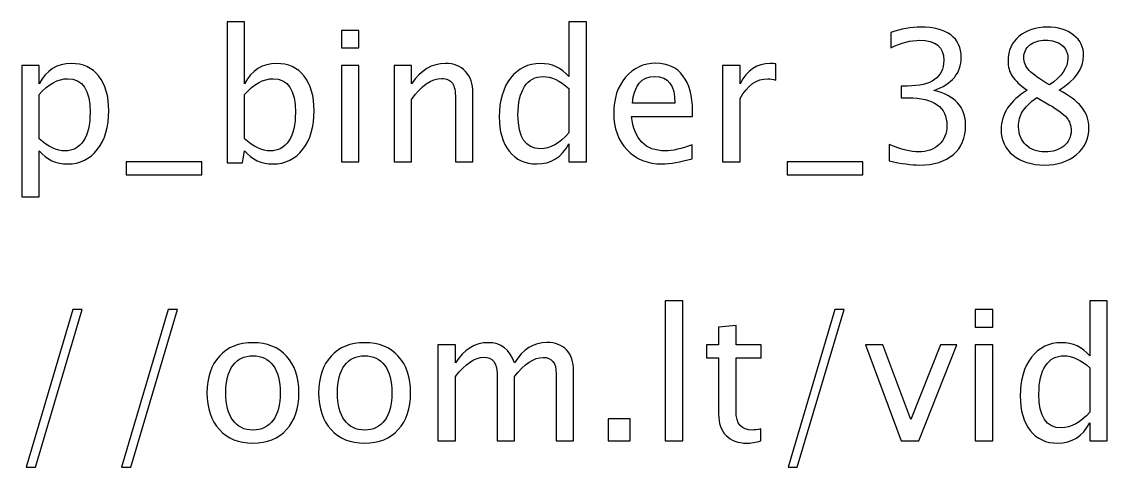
# Model space of a CAD drawing. Header units: centimetres. Extents: x -13.4 to 13.3, y -2.6 to 14.1.
# Drawn here: x -5.21 to 2.37, y 11.03 to 14.15 of the extents above; entities that cross this region are included whole.
import ezdxf

# ---------------------------------------------------------------- set-up
doc = ezdxf.new("R2010")
doc.units = ezdxf.units.CM
doc.header["$MEASUREMENT"] = 0
doc.layers.add('Layer 1', color=7, linetype='Continuous')

msp = doc.modelspace()

# ---------------------------------------------------------------- linework, layer by layer
at = {"layer": 'Layer 1'}
for points, knots in [([(-3.77709, 13.16282), (-3.77709, 13.16282), (-3.77709, 14.14961), (-3.77709, 14.14961), (-3.77709, 14.14961), (-3.77709, 14.14961), (-3.65517, 14.14961), (-3.65517, 14.14961), (-3.65517, 14.14961), (-3.65517, 14.14961), (-3.65517, 13.71633), (-3.65517, 13.71633), (-3.65517, 13.71633), (-3.60522, 13.81052), (-3.53007, 13.85751), (-3.42996, 13.85751), (-3.42996, 13.85751), (-3.34889, 13.85751), (-3.28518, 13.82809), (-3.23861, 13.76903), (-3.23861, 13.76903), (-3.19204, 13.70998), (-3.16876, 13.62933), (-3.16876, 13.5271), (-3.16876, 13.5271), (-3.16876, 13.41576), (-3.19522, 13.3258), (-3.24792, 13.25765), (-3.24792, 13.25765), (-3.30063, 13.18928), (-3.37005, 13.1552), (-3.45599, 13.1552), (-3.45599, 13.1552), (-3.53579, 13.1552), (-3.60225, 13.18568), (-3.65517, 13.24685), (-3.65517, 13.24685), (-3.65517, 13.24685), (-3.66999, 13.16282), (-3.66999, 13.16282), (-3.66999, 13.16282), (-3.66999, 13.16282), (-3.77709, 13.16282), (-3.77709, 13.16282)], [0, 0, 0, 0, 0.0833333, 0.0833333, 0.0833333, 0.0833333, 0.1666667, 0.1666667, 0.1666667, 0.1666667, 0.25, 0.25, 0.25, 0.25, 0.3333333, 0.3333333, 0.3333333, 0.3333333, 0.4166667, 0.4166667, 0.4166667, 0.4166667, 0.5, 0.5, 0.5, 0.5, 0.5833333, 0.5833333, 0.5833333, 0.5833333, 0.6666667, 0.6666667, 0.6666667, 0.6666667, 0.75, 0.75, 0.75, 0.75, 0.8333333, 0.8333333, 0.8333333, 0.8333333, 1, 1, 1, 1]), ([(-1.38949, 13.17044), (-1.38949, 13.17044), (-1.38949, 13.29681), (-1.38949, 13.29681), (-1.38949, 13.29681), (-1.43923, 13.2024), (-1.51416, 13.1552), (-1.61428, 13.1552), (-1.61428, 13.1552), (-1.69556, 13.1552), (-1.75948, 13.18462), (-1.80605, 13.24368), (-1.80605, 13.24368), (-1.85262, 13.30273), (-1.8759, 13.38338), (-1.8759, 13.48561), (-1.8759, 13.48561), (-1.8759, 13.59737), (-1.84944, 13.68733), (-1.79674, 13.75549), (-1.79674, 13.75549), (-1.74382, 13.82343), (-1.67439, 13.85751), (-1.58824, 13.85751), (-1.58824, 13.85751), (-1.50845, 13.85751), (-1.44198, 13.82703), (-1.38949, 13.76586), (-1.38949, 13.76586), (-1.38949, 13.76586), (-1.38949, 14.14961), (-1.38949, 14.14961), (-1.38949, 14.14961), (-1.38949, 14.14961), (-1.26757, 14.14961), (-1.26757, 14.14961), (-1.26757, 14.14961), (-1.26757, 14.14961), (-1.26757, 13.17044), (-1.26757, 13.17044), (-1.26757, 13.17044), (-1.26757, 13.17044), (-1.38949, 13.17044), (-1.38949, 13.17044)], [0, 0, 0, 0, 0.0833333, 0.0833333, 0.0833333, 0.0833333, 0.1666667, 0.1666667, 0.1666667, 0.1666667, 0.25, 0.25, 0.25, 0.25, 0.3333333, 0.3333333, 0.3333333, 0.3333333, 0.4166667, 0.4166667, 0.4166667, 0.4166667, 0.5, 0.5, 0.5, 0.5, 0.5833333, 0.5833333, 0.5833333, 0.5833333, 0.6666667, 0.6666667, 0.6666667, 0.6666667, 0.75, 0.75, 0.75, 0.75, 0.8333333, 0.8333333, 0.8333333, 0.8333333, 1, 1, 1, 1]), ([(0.84655, 13.17679), (0.84655, 13.17679), (0.84655, 13.29109), (0.84655, 13.29109), (0.84655, 13.29109), (0.93376, 13.25638), (1.00213, 13.23902), (1.05229, 13.23902), (1.05229, 13.23902), (1.11135, 13.23902), (1.15897, 13.25595), (1.19559, 13.29003), (1.19559, 13.29003), (1.23221, 13.32411), (1.25041, 13.36856), (1.25041, 13.42317), (1.25041, 13.42317), (1.25041, 13.55271), (1.16024, 13.61748), (0.9799, 13.61748), (0.9799, 13.61748), (0.9799, 13.61748), (0.93164, 13.61748), (0.93164, 13.61748), (0.93164, 13.61748), (0.93164, 13.61748), (0.93164, 13.6994), (0.93164, 13.6994), (0.93164, 13.6994), (0.93164, 13.6994), (0.9744, 13.70003), (0.9744, 13.70003), (0.9744, 13.70003), (1.14394, 13.70003), (1.22882, 13.75972), (1.22882, 13.87931), (1.22882, 13.87931), (1.22882, 13.97308), (1.17252, 14.02007), (1.06012, 14.02007), (1.06012, 14.02007), (0.9998, 14.02007), (0.93291, 14.00271), (0.85925, 13.968), (0.85925, 13.968), (0.85925, 13.968), (0.85925, 14.07468), (0.85925, 14.07468), (0.85925, 14.07468), (0.93143, 14.09923), (1.00107, 14.11151), (1.06795, 14.11151), (1.06795, 14.11151), (1.15897, 14.11151), (1.22903, 14.09331), (1.27772, 14.0569), (1.27772, 14.0569), (1.3264, 14.02071), (1.35074, 13.968), (1.35074, 13.899), (1.35074, 13.899), (1.35074, 13.79126), (1.28703, 13.71442), (1.15939, 13.6687), (1.15939, 13.6687), (1.30735, 13.6342), (1.38122, 13.55313), (1.38122, 13.42508), (1.38122, 13.42508), (1.38122, 13.33872), (1.35265, 13.27077), (1.29571, 13.22145), (1.29571, 13.22145), (1.23877, 13.17213), (1.16045, 13.14758), (1.06097, 13.14758), (1.06097, 13.14758), (1.00424, 13.14758), (0.93291, 13.15732), (0.84655, 13.17679)], [0, 0, 0, 0, 0.047619, 0.047619, 0.047619, 0.047619, 0.0952381, 0.0952381, 0.0952381, 0.0952381, 0.1428571, 0.1428571, 0.1428571, 0.1428571, 0.1904762, 0.1904762, 0.1904762, 0.1904762, 0.2380952, 0.2380952, 0.2380952, 0.2380952, 0.2857143, 0.2857143, 0.2857143, 0.2857143, 0.3333333, 0.3333333, 0.3333333, 0.3333333, 0.3809524, 0.3809524, 0.3809524, 0.3809524, 0.4285714, 0.4285714, 0.4285714, 0.4285714, 0.4761905, 0.4761905, 0.4761905, 0.4761905, 0.5238095, 0.5238095, 0.5238095, 0.5238095, 0.5714286, 0.5714286, 0.5714286, 0.5714286, 0.6190476, 0.6190476, 0.6190476, 0.6190476, 0.6666667, 0.6666667, 0.6666667, 0.6666667, 0.7142857, 0.7142857, 0.7142857, 0.7142857, 0.7619048, 0.7619048, 0.7619048, 0.7619048, 0.8095238, 0.8095238, 0.8095238, 0.8095238, 0.8571429, 0.8571429, 0.8571429, 0.8571429, 0.9047619, 0.9047619, 0.9047619, 0.9047619, 1, 1, 1, 1]), ([(1.81217, 13.67019), (1.76179, 13.70532), (1.72666, 13.73792), (1.70697, 13.76819), (1.70697, 13.76819), (1.68729, 13.79824), (1.67755, 13.83465), (1.67755, 13.8772), (1.67755, 13.8772), (1.67755, 13.94662), (1.70295, 14.00314), (1.75354, 14.04653), (1.75354, 14.04653), (1.80434, 14.08992), (1.87059, 14.11151), (1.95229, 14.11151), (1.95229, 14.11151), (2.02765, 14.11151), (2.08882, 14.0931), (2.1356, 14.05627), (2.1356, 14.05627), (2.18238, 14.01965), (2.20587, 13.97181), (2.20587, 13.91318), (2.20587, 13.91318), (2.20587, 13.82428), (2.14893, 13.74321), (2.03527, 13.67019), (2.03527, 13.67019), (2.17349, 13.60245), (2.2427, 13.51503), (2.2427, 13.40793), (2.2427, 13.40793), (2.2427, 13.33152), (2.2137, 13.26908), (2.15592, 13.22039), (2.15592, 13.22039), (2.09813, 13.17192), (2.02384, 13.14758), (1.93282, 13.14758), (1.93282, 13.14758), (1.84202, 13.14758), (1.76878, 13.17044), (1.7129, 13.21616), (1.7129, 13.21616), (1.65723, 13.26167), (1.62929, 13.32178), (1.62929, 13.39608), (1.62929, 13.39608), (1.62929, 13.50614), (1.69025, 13.59737), (1.81217, 13.67019)], [0, 0, 0, 0, 0.0714286, 0.0714286, 0.0714286, 0.0714286, 0.1428571, 0.1428571, 0.1428571, 0.1428571, 0.2142857, 0.2142857, 0.2142857, 0.2142857, 0.2857143, 0.2857143, 0.2857143, 0.2857143, 0.3571429, 0.3571429, 0.3571429, 0.3571429, 0.4285714, 0.4285714, 0.4285714, 0.4285714, 0.5, 0.5, 0.5, 0.5, 0.5714286, 0.5714286, 0.5714286, 0.5714286, 0.6428571, 0.6428571, 0.6428571, 0.6428571, 0.7142857, 0.7142857, 0.7142857, 0.7142857, 0.7857143, 0.7857143, 0.7857143, 0.7857143, 0.8571429, 0.8571429, 0.8571429, 0.8571429, 1, 1, 1, 1]), ([(-2.97784, 13.96673), (-2.97784, 13.96673), (-2.97784, 14.08865), (-2.97784, 14.08865), (-2.97784, 14.08865), (-2.97784, 14.08865), (-2.85592, 14.08865), (-2.85592, 14.08865), (-2.85592, 14.08865), (-2.85592, 14.08865), (-2.85592, 13.96673), (-2.85592, 13.96673), (-2.85592, 13.96673), (-2.85592, 13.96673), (-2.97784, 13.96673), (-2.97784, 13.96673)], [0, 0, 0, 0, 0.2, 0.2, 0.2, 0.2, 0.4, 0.4, 0.4, 0.4, 0.6, 0.6, 0.6, 0.6, 1, 1, 1, 1]), ([(1.96711, 13.7085), (2.05262, 13.76501), (2.09538, 13.82767), (2.09538, 13.89688), (2.09538, 13.89688), (2.09538, 13.93392), (2.08099, 13.96356), (2.05241, 13.9862), (2.05241, 13.9862), (2.02363, 14.00885), (1.98616, 14.02007), (1.93981, 14.02007), (1.93981, 14.02007), (1.89493, 14.02007), (1.85831, 14.00906), (1.83016, 13.98684), (1.83016, 13.98684), (1.80201, 13.96461), (1.78804, 13.93604), (1.78804, 13.90069), (1.78804, 13.90069), (1.78804, 13.8664), (1.80074, 13.8355), (1.82614, 13.80798), (1.82614, 13.80798), (1.85154, 13.78068), (1.89853, 13.74744), (1.96711, 13.7085)], [0, 0, 0, 0, 0.125, 0.125, 0.125, 0.125, 0.25, 0.25, 0.25, 0.25, 0.375, 0.375, 0.375, 0.375, 0.5, 0.5, 0.5, 0.5, 0.625, 0.625, 0.625, 0.625, 0.75, 0.75, 0.75, 0.75, 1, 1, 1, 1]), ([(-5.21134, 12.92533), (-5.21134, 12.92533), (-5.21134, 13.84354), (-5.21134, 13.84354), (-5.21134, 13.84354), (-5.21134, 13.84354), (-5.08942, 13.84354), (-5.08942, 13.84354), (-5.08942, 13.84354), (-5.08942, 13.84354), (-5.08942, 13.71633), (-5.08942, 13.71633), (-5.08942, 13.71633), (-5.03947, 13.81052), (-4.96432, 13.85751), (-4.86421, 13.85751), (-4.86421, 13.85751), (-4.78314, 13.85751), (-4.71943, 13.82809), (-4.67286, 13.76903), (-4.67286, 13.76903), (-4.62629, 13.70998), (-4.60301, 13.62933), (-4.60301, 13.5271), (-4.60301, 13.5271), (-4.60301, 13.41576), (-4.62947, 13.3258), (-4.68217, 13.25765), (-4.68217, 13.25765), (-4.73488, 13.18928), (-4.8043, 13.1552), (-4.89024, 13.1552), (-4.89024, 13.1552), (-4.97004, 13.1552), (-5.0365, 13.18568), (-5.08942, 13.24685), (-5.08942, 13.24685), (-5.08942, 13.24685), (-5.08942, 12.92533), (-5.08942, 12.92533), (-5.08942, 12.92533), (-5.08942, 12.92533), (-5.21134, 12.92533), (-5.21134, 12.92533)], [0, 0, 0, 0, 0.0833333, 0.0833333, 0.0833333, 0.0833333, 0.1666667, 0.1666667, 0.1666667, 0.1666667, 0.25, 0.25, 0.25, 0.25, 0.3333333, 0.3333333, 0.3333333, 0.3333333, 0.4166667, 0.4166667, 0.4166667, 0.4166667, 0.5, 0.5, 0.5, 0.5, 0.5833333, 0.5833333, 0.5833333, 0.5833333, 0.6666667, 0.6666667, 0.6666667, 0.6666667, 0.75, 0.75, 0.75, 0.75, 0.8333333, 0.8333333, 0.8333333, 0.8333333, 1, 1, 1, 1]), ([(-2.97784, 13.17044), (-2.97784, 13.17044), (-2.97784, 13.84354), (-2.97784, 13.84354), (-2.97784, 13.84354), (-2.97784, 13.84354), (-2.85592, 13.84354), (-2.85592, 13.84354), (-2.85592, 13.84354), (-2.85592, 13.84354), (-2.85592, 13.17044), (-2.85592, 13.17044), (-2.85592, 13.17044), (-2.85592, 13.17044), (-2.97784, 13.17044), (-2.97784, 13.17044)], [0, 0, 0, 0, 0.2, 0.2, 0.2, 0.2, 0.4, 0.4, 0.4, 0.4, 0.6, 0.6, 0.6, 0.6, 1, 1, 1, 1]), ([(-2.61081, 13.17044), (-2.61081, 13.17044), (-2.61081, 13.84354), (-2.61081, 13.84354), (-2.61081, 13.84354), (-2.61081, 13.84354), (-2.48889, 13.84354), (-2.48889, 13.84354), (-2.48889, 13.84354), (-2.48889, 13.84354), (-2.48889, 13.71633), (-2.48889, 13.71633), (-2.48889, 13.71633), (-2.42433, 13.81052), (-2.34517, 13.85751), (-2.25161, 13.85751), (-2.25161, 13.85751), (-2.19277, 13.85751), (-2.14599, 13.8391), (-2.11149, 13.80205), (-2.11149, 13.80205), (-2.07699, 13.76522), (-2.05963, 13.71548), (-2.05963, 13.65325), (-2.05963, 13.65325), (-2.05963, 13.65325), (-2.05963, 13.17044), (-2.05963, 13.17044), (-2.05963, 13.17044), (-2.05963, 13.17044), (-2.18155, 13.17044), (-2.18155, 13.17044), (-2.18155, 13.17044), (-2.18155, 13.17044), (-2.18155, 13.61346), (-2.18155, 13.61346), (-2.18155, 13.61346), (-2.18155, 13.66341), (-2.18896, 13.69897), (-2.20356, 13.72014), (-2.20356, 13.72014), (-2.21838, 13.74152), (-2.24272, 13.7521), (-2.2768, 13.7521), (-2.2768, 13.7521), (-2.35173, 13.7521), (-2.42243, 13.70321), (-2.48889, 13.60542), (-2.48889, 13.60542), (-2.48889, 13.60542), (-2.48889, 13.17044), (-2.48889, 13.17044), (-2.48889, 13.17044), (-2.48889, 13.17044), (-2.61081, 13.17044), (-2.61081, 13.17044)], [0, 0, 0, 0, 0.0666667, 0.0666667, 0.0666667, 0.0666667, 0.1333333, 0.1333333, 0.1333333, 0.1333333, 0.2, 0.2, 0.2, 0.2, 0.2666667, 0.2666667, 0.2666667, 0.2666667, 0.3333333, 0.3333333, 0.3333333, 0.3333333, 0.4, 0.4, 0.4, 0.4, 0.4666667, 0.4666667, 0.4666667, 0.4666667, 0.5333333, 0.5333333, 0.5333333, 0.5333333, 0.6, 0.6, 0.6, 0.6, 0.6666667, 0.6666667, 0.6666667, 0.6666667, 0.7333333, 0.7333333, 0.7333333, 0.7333333, 0.8, 0.8, 0.8, 0.8, 0.8666667, 0.8666667, 0.8666667, 0.8666667, 1, 1, 1, 1]), ([(-0.52928, 13.19203), (-0.61119, 13.16748), (-0.68126, 13.1552), (-0.73968, 13.1552), (-0.73968, 13.1552), (-0.83937, 13.1552), (-0.92044, 13.18822), (-0.98288, 13.25405), (-0.98288, 13.25405), (-1.04532, 13.31988), (-1.07665, 13.40518), (-1.07665, 13.51017), (-1.07665, 13.51017), (-1.07665, 13.61198), (-1.04913, 13.69559), (-0.99389, 13.76099), (-0.99389, 13.76099), (-0.93864, 13.82618), (-0.86795, 13.85878), (-0.7818, 13.85878), (-0.7818, 13.85878), (-0.70031, 13.85878), (-0.63723, 13.82978), (-0.59278, 13.77179), (-0.59278, 13.77179), (-0.54833, 13.71379), (-0.5261, 13.63166), (-0.5261, 13.52519), (-0.5261, 13.52519), (-0.5261, 13.52519), (-0.52674, 13.48794), (-0.52674, 13.48794), (-0.52674, 13.48794), (-0.52674, 13.48794), (-0.95219, 13.48794), (-0.95219, 13.48794), (-0.95219, 13.48794), (-0.93441, 13.32707), (-0.85588, 13.24664), (-0.71682, 13.24664), (-0.71682, 13.24664), (-0.6658, 13.24664), (-0.60336, 13.26103), (-0.52928, 13.28982), (-0.52928, 13.28982), (-0.52928, 13.28982), (-0.52928, 13.19203), (-0.52928, 13.19203)], [0, 0, 0, 0, 0.0769231, 0.0769231, 0.0769231, 0.0769231, 0.1538462, 0.1538462, 0.1538462, 0.1538462, 0.2307692, 0.2307692, 0.2307692, 0.2307692, 0.3076923, 0.3076923, 0.3076923, 0.3076923, 0.3846154, 0.3846154, 0.3846154, 0.3846154, 0.4615385, 0.4615385, 0.4615385, 0.4615385, 0.5384615, 0.5384615, 0.5384615, 0.5384615, 0.6153846, 0.6153846, 0.6153846, 0.6153846, 0.6923077, 0.6923077, 0.6923077, 0.6923077, 0.7692308, 0.7692308, 0.7692308, 0.7692308, 0.8461538, 0.8461538, 0.8461538, 0.8461538, 1, 1, 1, 1]), ([(-0.31571, 13.17044), (-0.31571, 13.17044), (-0.31571, 13.84354), (-0.31571, 13.84354), (-0.31571, 13.84354), (-0.31571, 13.84354), (-0.19379, 13.84354), (-0.19379, 13.84354), (-0.19379, 13.84354), (-0.19379, 13.84354), (-0.19379, 13.71633), (-0.19379, 13.71633), (-0.19379, 13.71633), (-0.14532, 13.81052), (-0.07504, 13.85751), (0.01724, 13.85751), (0.01724, 13.85751), (0.02973, 13.85751), (0.04285, 13.85645), (0.0564, 13.85434), (0.0564, 13.85434), (0.0564, 13.85434), (0.0564, 13.74025), (0.0564, 13.74025), (0.0564, 13.74025), (0.03523, 13.74723), (0.01661, 13.75083), (0.00052, 13.75083), (0.00052, 13.75083), (-0.07695, 13.75083), (-0.14172, 13.70511), (-0.19379, 13.61346), (-0.19379, 13.61346), (-0.19379, 13.61346), (-0.19379, 13.17044), (-0.19379, 13.17044), (-0.19379, 13.17044), (-0.19379, 13.17044), (-0.31571, 13.17044), (-0.31571, 13.17044)], [0, 0, 0, 0, 0.0909091, 0.0909091, 0.0909091, 0.0909091, 0.1818182, 0.1818182, 0.1818182, 0.1818182, 0.2727273, 0.2727273, 0.2727273, 0.2727273, 0.3636364, 0.3636364, 0.3636364, 0.3636364, 0.4545455, 0.4545455, 0.4545455, 0.4545455, 0.5454545, 0.5454545, 0.5454545, 0.5454545, 0.6363636, 0.6363636, 0.6363636, 0.6363636, 0.7272727, 0.7272727, 0.7272727, 0.7272727, 0.8181818, 0.8181818, 0.8181818, 0.8181818, 1, 1, 1, 1]), ([(-5.08942, 13.33088), (-5.02655, 13.27479), (-4.96665, 13.24664), (-4.90971, 13.24664), (-4.90971, 13.24664), (-4.85362, 13.24664), (-4.81023, 13.27014), (-4.77975, 13.31691), (-4.77975, 13.31691), (-4.74906, 13.36369), (-4.73382, 13.42952), (-4.73382, 13.51461), (-4.73382, 13.51461), (-4.73382, 13.67209), (-4.78589, 13.75083), (-4.89003, 13.75083), (-4.89003, 13.75083), (-4.95819, 13.75083), (-5.02465, 13.714), (-5.08942, 13.64013), (-5.08942, 13.64013), (-5.08942, 13.64013), (-5.08942, 13.33088), (-5.08942, 13.33088)], [0, 0, 0, 0, 0.1428571, 0.1428571, 0.1428571, 0.1428571, 0.2857143, 0.2857143, 0.2857143, 0.2857143, 0.4285714, 0.4285714, 0.4285714, 0.4285714, 0.5714286, 0.5714286, 0.5714286, 0.5714286, 0.7142857, 0.7142857, 0.7142857, 0.7142857, 1, 1, 1, 1]), ([(-3.65517, 13.33088), (-3.5923, 13.27479), (-3.5324, 13.24664), (-3.47546, 13.24664), (-3.47546, 13.24664), (-3.41937, 13.24664), (-3.37598, 13.27014), (-3.3455, 13.31691), (-3.3455, 13.31691), (-3.31481, 13.36369), (-3.29957, 13.42952), (-3.29957, 13.51461), (-3.29957, 13.51461), (-3.29957, 13.67209), (-3.35164, 13.75083), (-3.45578, 13.75083), (-3.45578, 13.75083), (-3.52394, 13.75083), (-3.5904, 13.714), (-3.65517, 13.64013), (-3.65517, 13.64013), (-3.65517, 13.64013), (-3.65517, 13.33088), (-3.65517, 13.33088)], [0, 0, 0, 0, 0.1428571, 0.1428571, 0.1428571, 0.1428571, 0.2857143, 0.2857143, 0.2857143, 0.2857143, 0.4285714, 0.4285714, 0.4285714, 0.4285714, 0.5714286, 0.5714286, 0.5714286, 0.5714286, 0.7142857, 0.7142857, 0.7142857, 0.7142857, 1, 1, 1, 1]), ([(-1.38949, 13.68246), (-1.45278, 13.73813), (-1.51268, 13.76607), (-1.56941, 13.76607), (-1.56941, 13.76607), (-1.62529, 13.76607), (-1.66847, 13.74279), (-1.69916, 13.69601), (-1.69916, 13.69601), (-1.72985, 13.64944), (-1.74509, 13.5834), (-1.74509, 13.49789), (-1.74509, 13.49789), (-1.74509, 13.34062), (-1.69302, 13.26188), (-1.58867, 13.26188), (-1.58867, 13.26188), (-1.52093, 13.26188), (-1.45447, 13.29892), (-1.38949, 13.37279), (-1.38949, 13.37279), (-1.38949, 13.37279), (-1.38949, 13.68246), (-1.38949, 13.68246)], [0, 0, 0, 0, 0.1428571, 0.1428571, 0.1428571, 0.1428571, 0.2857143, 0.2857143, 0.2857143, 0.2857143, 0.4285714, 0.4285714, 0.4285714, 0.4285714, 0.5714286, 0.5714286, 0.5714286, 0.5714286, 0.7142857, 0.7142857, 0.7142857, 0.7142857, 1, 1, 1, 1]), ([(-0.94584, 13.57938), (-0.94584, 13.57938), (-0.64866, 13.57938), (-0.64866, 13.57938), (-0.64866, 13.57938), (-0.64866, 13.70469), (-0.69544, 13.76734), (-0.78878, 13.76734), (-0.78878, 13.76734), (-0.88276, 13.76734), (-0.93504, 13.70469), (-0.94584, 13.57938)], [0, 0, 0, 0, 0.25, 0.25, 0.25, 0.25, 0.5, 0.5, 0.5, 0.5, 1, 1, 1, 1]), ([(1.87863, 13.62066), (1.8291, 13.58256), (1.79545, 13.54932), (1.77767, 13.52096), (1.77767, 13.52096), (1.7601, 13.4926), (1.75121, 13.45746), (1.75121, 13.41513), (1.75121, 13.41513), (1.75121, 13.36263), (1.76814, 13.32009), (1.80222, 13.2877), (1.80222, 13.2877), (1.8363, 13.25532), (1.88096, 13.23902), (1.93663, 13.23902), (1.93663, 13.23902), (1.99018, 13.23902), (2.03379, 13.25278), (2.06744, 13.28051), (2.06744, 13.28051), (2.10131, 13.30824), (2.11824, 13.34422), (2.11824, 13.38846), (2.11824, 13.38846), (2.11824, 13.42402), (2.10787, 13.45429), (2.08691, 13.47884), (2.08691, 13.47884), (2.06596, 13.50339), (2.02553, 13.53345), (1.96563, 13.56901), (1.96563, 13.56901), (1.96563, 13.56901), (1.87863, 13.62066), (1.87863, 13.62066)], [0, 0, 0, 0, 0.1, 0.1, 0.1, 0.1, 0.2, 0.2, 0.2, 0.2, 0.3, 0.3, 0.3, 0.3, 0.4, 0.4, 0.4, 0.4, 0.5, 0.5, 0.5, 0.5, 0.6, 0.6, 0.6, 0.6, 0.7, 0.7, 0.7, 0.7, 0.8, 0.8, 0.8, 0.8, 1, 1, 1, 1]), ([(-4.48067, 13.079), (-4.48067, 13.079), (-4.48067, 13.17044), (-4.48067, 13.17044), (-4.48067, 13.17044), (-4.48067, 13.17044), (-3.95235, 13.17044), (-3.95235, 13.17044), (-3.95235, 13.17044), (-3.95235, 13.17044), (-3.95235, 13.079), (-3.95235, 13.079), (-3.95235, 13.079), (-3.95235, 13.079), (-4.48067, 13.079), (-4.48067, 13.079)], [0, 0, 0, 0, 0.2, 0.2, 0.2, 0.2, 0.4, 0.4, 0.4, 0.4, 0.6, 0.6, 0.6, 0.6, 1, 1, 1, 1]), ([(0.13535, 13.079), (0.13535, 13.079), (0.13535, 13.17044), (0.13535, 13.17044), (0.13535, 13.17044), (0.13535, 13.17044), (0.66367, 13.17044), (0.66367, 13.17044), (0.66367, 13.17044), (0.66367, 13.17044), (0.66367, 13.079), (0.66367, 13.079), (0.66367, 13.079), (0.66367, 13.079), (0.13535, 13.079), (0.13535, 13.079)], [0, 0, 0, 0, 0.2, 0.2, 0.2, 0.2, 0.4, 0.4, 0.4, 0.4, 0.6, 0.6, 0.6, 0.6, 1, 1, 1, 1]), ([(-5.18074, 11.03472), (-5.18074, 11.03472), (-4.85414, 12.13708), (-4.85414, 12.13708), (-4.85414, 12.13708), (-4.85414, 12.13708), (-4.78958, 12.13708), (-4.78958, 12.13708), (-4.78958, 12.13708), (-4.78958, 12.13708), (-5.11618, 11.03472), (-5.11618, 11.03472), (-5.11618, 11.03472), (-5.11618, 11.03472), (-5.18074, 11.03472), (-5.18074, 11.03472)], [0, 0, 0, 0, 0.2, 0.2, 0.2, 0.2, 0.4, 0.4, 0.4, 0.4, 0.6, 0.6, 0.6, 0.6, 1, 1, 1, 1]), ([(-4.51484, 11.03472), (-4.51484, 11.03472), (-4.18824, 12.13708), (-4.18824, 12.13708), (-4.18824, 12.13708), (-4.18824, 12.13708), (-4.12368, 12.13708), (-4.12368, 12.13708), (-4.12368, 12.13708), (-4.12368, 12.13708), (-4.45028, 11.03472), (-4.45028, 11.03472), (-4.45028, 11.03472), (-4.45028, 11.03472), (-4.51484, 11.03472), (-4.51484, 11.03472)], [0, 0, 0, 0, 0.2, 0.2, 0.2, 0.2, 0.4, 0.4, 0.4, 0.4, 0.6, 0.6, 0.6, 0.6, 1, 1, 1, 1]), ([(-0.71628, 11.21887), (-0.71628, 11.21887), (-0.71628, 12.19804), (-0.71628, 12.19804), (-0.71628, 12.19804), (-0.71628, 12.19804), (-0.59436, 12.19804), (-0.59436, 12.19804), (-0.59436, 12.19804), (-0.59436, 12.19804), (-0.59436, 11.21887), (-0.59436, 11.21887), (-0.59436, 11.21887), (-0.59436, 11.21887), (-0.71628, 11.21887), (-0.71628, 11.21887)], [0, 0, 0, 0, 0.2, 0.2, 0.2, 0.2, 0.4, 0.4, 0.4, 0.4, 0.6, 0.6, 0.6, 0.6, 1, 1, 1, 1]), ([(0.14097, 11.03472), (0.14097, 11.03472), (0.46757, 12.13708), (0.46757, 12.13708), (0.46757, 12.13708), (0.46757, 12.13708), (0.53213, 12.13708), (0.53213, 12.13708), (0.53213, 12.13708), (0.53213, 12.13708), (0.20553, 11.03472), (0.20553, 11.03472), (0.20553, 11.03472), (0.20553, 11.03472), (0.14097, 11.03472), (0.14097, 11.03472)], [0, 0, 0, 0, 0.2, 0.2, 0.2, 0.2, 0.4, 0.4, 0.4, 0.4, 0.6, 0.6, 0.6, 0.6, 1, 1, 1, 1]), ([(1.44886, 12.01516), (1.44886, 12.01516), (1.44886, 12.13708), (1.44886, 12.13708), (1.44886, 12.13708), (1.44886, 12.13708), (1.57078, 12.13708), (1.57078, 12.13708), (1.57078, 12.13708), (1.57078, 12.13708), (1.57078, 12.01516), (1.57078, 12.01516), (1.57078, 12.01516), (1.57078, 12.01516), (1.44886, 12.01516), (1.44886, 12.01516)], [0, 0, 0, 0, 0.2, 0.2, 0.2, 0.2, 0.4, 0.4, 0.4, 0.4, 0.6, 0.6, 0.6, 0.6, 1, 1, 1, 1]), ([(2.24896, 11.21887), (2.24896, 11.21887), (2.24896, 11.34524), (2.24896, 11.34524), (2.24896, 11.34524), (2.19922, 11.25083), (2.12429, 11.20363), (2.02417, 11.20363), (2.02417, 11.20363), (1.94289, 11.20363), (1.87897, 11.23305), (1.8324, 11.29211), (1.8324, 11.29211), (1.78583, 11.35116), (1.76255, 11.43181), (1.76255, 11.53404), (1.76255, 11.53404), (1.76255, 11.6458), (1.78901, 11.73576), (1.84171, 11.80392), (1.84171, 11.80392), (1.89463, 11.87186), (1.96406, 11.90594), (2.05021, 11.90594), (2.05021, 11.90594), (2.13, 11.90594), (2.19647, 11.87546), (2.24896, 11.81429), (2.24896, 11.81429), (2.24896, 11.81429), (2.24896, 12.19804), (2.24896, 12.19804), (2.24896, 12.19804), (2.24896, 12.19804), (2.37088, 12.19804), (2.37088, 12.19804), (2.37088, 12.19804), (2.37088, 12.19804), (2.37088, 11.21887), (2.37088, 11.21887), (2.37088, 11.21887), (2.37088, 11.21887), (2.24896, 11.21887), (2.24896, 11.21887)], [0, 0, 0, 0, 0.0833333, 0.0833333, 0.0833333, 0.0833333, 0.1666667, 0.1666667, 0.1666667, 0.1666667, 0.25, 0.25, 0.25, 0.25, 0.3333333, 0.3333333, 0.3333333, 0.3333333, 0.4166667, 0.4166667, 0.4166667, 0.4166667, 0.5, 0.5, 0.5, 0.5, 0.5833333, 0.5833333, 0.5833333, 0.5833333, 0.6666667, 0.6666667, 0.6666667, 0.6666667, 0.75, 0.75, 0.75, 0.75, 0.8333333, 0.8333333, 0.8333333, 0.8333333, 1, 1, 1, 1]), ([(-0.04826, 11.21908), (-0.08594, 11.20871), (-0.11874, 11.20363), (-0.14647, 11.20363), (-0.14647, 11.20363), (-0.2087, 11.20363), (-0.25717, 11.22141), (-0.29189, 11.25697), (-0.29189, 11.25697), (-0.32681, 11.29253), (-0.34417, 11.34185), (-0.34417, 11.40514), (-0.34417, 11.40514), (-0.34417, 11.40514), (-0.34417, 11.80053), (-0.34417, 11.80053), (-0.34417, 11.80053), (-0.34417, 11.80053), (-0.42841, 11.80053), (-0.42841, 11.80053), (-0.42841, 11.80053), (-0.42841, 11.80053), (-0.42841, 11.89197), (-0.42841, 11.89197), (-0.42841, 11.89197), (-0.42841, 11.89197), (-0.34417, 11.89197), (-0.34417, 11.89197), (-0.34417, 11.89197), (-0.34417, 11.89197), (-0.34417, 12.01368), (-0.34417, 12.01368), (-0.34417, 12.01368), (-0.34417, 12.01368), (-0.22225, 12.02532), (-0.22225, 12.02532), (-0.22225, 12.02532), (-0.22225, 12.02532), (-0.22225, 11.89197), (-0.22225, 11.89197), (-0.22225, 11.89197), (-0.22225, 11.89197), (-0.04572, 11.89197), (-0.04572, 11.89197), (-0.04572, 11.89197), (-0.04572, 11.89197), (-0.04572, 11.80053), (-0.04572, 11.80053), (-0.04572, 11.80053), (-0.04572, 11.80053), (-0.22225, 11.80053), (-0.22225, 11.80053), (-0.22225, 11.80053), (-0.22225, 11.80053), (-0.22225, 11.42715), (-0.22225, 11.42715), (-0.22225, 11.42715), (-0.22225, 11.3391), (-0.18394, 11.29507), (-0.10753, 11.29507), (-0.10753, 11.29507), (-0.09123, 11.29507), (-0.07154, 11.29782), (-0.04826, 11.30311), (-0.04826, 11.30311), (-0.04826, 11.30311), (-0.04826, 11.21908), (-0.04826, 11.21908)], [0, 0, 0, 0, 0.0555556, 0.0555556, 0.0555556, 0.0555556, 0.1111111, 0.1111111, 0.1111111, 0.1111111, 0.1666667, 0.1666667, 0.1666667, 0.1666667, 0.2222222, 0.2222222, 0.2222222, 0.2222222, 0.2777778, 0.2777778, 0.2777778, 0.2777778, 0.3333333, 0.3333333, 0.3333333, 0.3333333, 0.3888889, 0.3888889, 0.3888889, 0.3888889, 0.4444444, 0.4444444, 0.4444444, 0.4444444, 0.5, 0.5, 0.5, 0.5, 0.5555556, 0.5555556, 0.5555556, 0.5555556, 0.6111111, 0.6111111, 0.6111111, 0.6111111, 0.6666667, 0.6666667, 0.6666667, 0.6666667, 0.7222222, 0.7222222, 0.7222222, 0.7222222, 0.7777778, 0.7777778, 0.7777778, 0.7777778, 0.8333333, 0.8333333, 0.8333333, 0.8333333, 0.8888889, 0.8888889, 0.8888889, 0.8888889, 1, 1, 1, 1]), ([(-3.59621, 11.20363), (-3.69506, 11.20363), (-3.77337, 11.23517), (-3.83095, 11.29825), (-3.83095, 11.29825), (-3.88873, 11.36132), (-3.91752, 11.44705), (-3.91752, 11.55521), (-3.91752, 11.55521), (-3.91752, 11.66316), (-3.88873, 11.74867), (-3.83095, 11.81154), (-3.83095, 11.81154), (-3.77337, 11.8744), (-3.69506, 11.90594), (-3.59621, 11.90594), (-3.59621, 11.90594), (-3.49736, 11.90594), (-3.41904, 11.8744), (-3.36147, 11.81154), (-3.36147, 11.81154), (-3.30369, 11.74867), (-3.2749, 11.66316), (-3.2749, 11.55521), (-3.2749, 11.55521), (-3.2749, 11.44705), (-3.30369, 11.36132), (-3.36147, 11.29825), (-3.36147, 11.29825), (-3.41904, 11.23517), (-3.49736, 11.20363), (-3.59621, 11.20363)], [0, 0, 0, 0, 0.1111111, 0.1111111, 0.1111111, 0.1111111, 0.2222222, 0.2222222, 0.2222222, 0.2222222, 0.3333333, 0.3333333, 0.3333333, 0.3333333, 0.4444444, 0.4444444, 0.4444444, 0.4444444, 0.5555556, 0.5555556, 0.5555556, 0.5555556, 0.6666667, 0.6666667, 0.6666667, 0.6666667, 0.7777778, 0.7777778, 0.7777778, 0.7777778, 1, 1, 1, 1]), ([(-2.81601, 11.20363), (-2.91486, 11.20363), (-2.99317, 11.23517), (-3.05075, 11.29825), (-3.05075, 11.29825), (-3.10853, 11.36132), (-3.13732, 11.44705), (-3.13732, 11.55521), (-3.13732, 11.55521), (-3.13732, 11.66316), (-3.10853, 11.74867), (-3.05075, 11.81154), (-3.05075, 11.81154), (-2.99317, 11.8744), (-2.91486, 11.90594), (-2.81601, 11.90594), (-2.81601, 11.90594), (-2.71716, 11.90594), (-2.63884, 11.8744), (-2.58127, 11.81154), (-2.58127, 11.81154), (-2.52349, 11.74867), (-2.4947, 11.66316), (-2.4947, 11.55521), (-2.4947, 11.55521), (-2.4947, 11.44705), (-2.52349, 11.36132), (-2.58127, 11.29825), (-2.58127, 11.29825), (-2.63884, 11.23517), (-2.71716, 11.20363), (-2.81601, 11.20363)], [0, 0, 0, 0, 0.1111111, 0.1111111, 0.1111111, 0.1111111, 0.2222222, 0.2222222, 0.2222222, 0.2222222, 0.3333333, 0.3333333, 0.3333333, 0.3333333, 0.4444444, 0.4444444, 0.4444444, 0.4444444, 0.5555556, 0.5555556, 0.5555556, 0.5555556, 0.6666667, 0.6666667, 0.6666667, 0.6666667, 0.7777778, 0.7777778, 0.7777778, 0.7777778, 1, 1, 1, 1]), ([(-2.30378, 11.21887), (-2.30378, 11.21887), (-2.30378, 11.89197), (-2.30378, 11.89197), (-2.30378, 11.89197), (-2.30378, 11.89197), (-2.18186, 11.89197), (-2.18186, 11.89197), (-2.18186, 11.89197), (-2.18186, 11.89197), (-2.18186, 11.76476), (-2.18186, 11.76476), (-2.18186, 11.76476), (-2.12238, 11.85895), (-2.04618, 11.90594), (-1.95284, 11.90594), (-1.95284, 11.90594), (-1.86288, 11.90594), (-1.80171, 11.85895), (-1.76911, 11.76476), (-1.76911, 11.76476), (-1.71132, 11.8598), (-1.63597, 11.90721), (-1.54347, 11.90721), (-1.54347, 11.90721), (-1.48442, 11.90721), (-1.43849, 11.88985), (-1.40568, 11.85493), (-1.40568, 11.85493), (-1.37287, 11.82), (-1.35636, 11.77111), (-1.35636, 11.70824), (-1.35636, 11.70824), (-1.35636, 11.70824), (-1.35636, 11.21887), (-1.35636, 11.21887), (-1.35636, 11.21887), (-1.35636, 11.21887), (-1.47828, 11.21887), (-1.47828, 11.21887), (-1.47828, 11.21887), (-1.47828, 11.21887), (-1.47828, 11.68814), (-1.47828, 11.68814), (-1.47828, 11.68814), (-1.47828, 11.76476), (-1.50876, 11.80307), (-1.56972, 11.80307), (-1.56972, 11.80307), (-1.63301, 11.80307), (-1.69947, 11.75841), (-1.76911, 11.66887), (-1.76911, 11.66887), (-1.76911, 11.66887), (-1.76911, 11.21887), (-1.76911, 11.21887), (-1.76911, 11.21887), (-1.76911, 11.21887), (-1.89103, 11.21887), (-1.89103, 11.21887), (-1.89103, 11.21887), (-1.89103, 11.21887), (-1.89103, 11.68856), (-1.89103, 11.68856), (-1.89103, 11.68856), (-1.89103, 11.76582), (-1.92193, 11.80434), (-1.98395, 11.80434), (-1.98395, 11.80434), (-2.04555, 11.80434), (-2.11159, 11.75947), (-2.18186, 11.66951), (-2.18186, 11.66951), (-2.18186, 11.66951), (-2.18186, 11.21887), (-2.18186, 11.21887), (-2.18186, 11.21887), (-2.18186, 11.21887), (-2.30378, 11.21887), (-2.30378, 11.21887)], [0, 0, 0, 0, 0.047619, 0.047619, 0.047619, 0.047619, 0.0952381, 0.0952381, 0.0952381, 0.0952381, 0.1428571, 0.1428571, 0.1428571, 0.1428571, 0.1904762, 0.1904762, 0.1904762, 0.1904762, 0.2380952, 0.2380952, 0.2380952, 0.2380952, 0.2857143, 0.2857143, 0.2857143, 0.2857143, 0.3333333, 0.3333333, 0.3333333, 0.3333333, 0.3809524, 0.3809524, 0.3809524, 0.3809524, 0.4285714, 0.4285714, 0.4285714, 0.4285714, 0.4761905, 0.4761905, 0.4761905, 0.4761905, 0.5238095, 0.5238095, 0.5238095, 0.5238095, 0.5714286, 0.5714286, 0.5714286, 0.5714286, 0.6190476, 0.6190476, 0.6190476, 0.6190476, 0.6666667, 0.6666667, 0.6666667, 0.6666667, 0.7142857, 0.7142857, 0.7142857, 0.7142857, 0.7619048, 0.7619048, 0.7619048, 0.7619048, 0.8095238, 0.8095238, 0.8095238, 0.8095238, 0.8571429, 0.8571429, 0.8571429, 0.8571429, 0.9047619, 0.9047619, 0.9047619, 0.9047619, 1, 1, 1, 1]), ([(0.93175, 11.21887), (0.93175, 11.21887), (0.68114, 11.89197), (0.68114, 11.89197), (0.68114, 11.89197), (0.68114, 11.89197), (0.80306, 11.89197), (0.80306, 11.89197), (0.80306, 11.89197), (0.80306, 11.89197), (0.99843, 11.36894), (0.99843, 11.36894), (0.99843, 11.36894), (0.99843, 11.36894), (1.20523, 11.89197), (1.20523, 11.89197), (1.20523, 11.89197), (1.20523, 11.89197), (1.31995, 11.89197), (1.31995, 11.89197), (1.31995, 11.89197), (1.31995, 11.89197), (1.05389, 11.21887), (1.05389, 11.21887), (1.05389, 11.21887), (1.05389, 11.21887), (0.93175, 11.21887), (0.93175, 11.21887)], [0, 0, 0, 0, 0.125, 0.125, 0.125, 0.125, 0.25, 0.25, 0.25, 0.25, 0.375, 0.375, 0.375, 0.375, 0.5, 0.5, 0.5, 0.5, 0.625, 0.625, 0.625, 0.625, 0.75, 0.75, 0.75, 0.75, 1, 1, 1, 1]), ([(1.44886, 11.21887), (1.44886, 11.21887), (1.44886, 11.89197), (1.44886, 11.89197), (1.44886, 11.89197), (1.44886, 11.89197), (1.57078, 11.89197), (1.57078, 11.89197), (1.57078, 11.89197), (1.57078, 11.89197), (1.57078, 11.21887), (1.57078, 11.21887), (1.57078, 11.21887), (1.57078, 11.21887), (1.44886, 11.21887), (1.44886, 11.21887)], [0, 0, 0, 0, 0.2, 0.2, 0.2, 0.2, 0.4, 0.4, 0.4, 0.4, 0.6, 0.6, 0.6, 0.6, 1, 1, 1, 1]), ([(-3.59642, 11.29507), (-3.5361, 11.29507), (-3.48911, 11.31772), (-3.45566, 11.36323), (-3.45566, 11.36323), (-3.42243, 11.40852), (-3.40571, 11.47266), (-3.40571, 11.55521), (-3.40571, 11.55521), (-3.40571, 11.63755), (-3.42243, 11.70147), (-3.45566, 11.74677), (-3.45566, 11.74677), (-3.48911, 11.79185), (-3.5361, 11.8145), (-3.59642, 11.8145), (-3.59642, 11.8145), (-3.65696, 11.8145), (-3.70395, 11.79185), (-3.73697, 11.74677), (-3.73697, 11.74677), (-3.7702, 11.70147), (-3.78671, 11.63755), (-3.78671, 11.55521), (-3.78671, 11.55521), (-3.78671, 11.47266), (-3.7702, 11.40852), (-3.73697, 11.36323), (-3.73697, 11.36323), (-3.70395, 11.31772), (-3.65696, 11.29507), (-3.59642, 11.29507)], [0, 0, 0, 0, 0.1111111, 0.1111111, 0.1111111, 0.1111111, 0.2222222, 0.2222222, 0.2222222, 0.2222222, 0.3333333, 0.3333333, 0.3333333, 0.3333333, 0.4444444, 0.4444444, 0.4444444, 0.4444444, 0.5555556, 0.5555556, 0.5555556, 0.5555556, 0.6666667, 0.6666667, 0.6666667, 0.6666667, 0.7777778, 0.7777778, 0.7777778, 0.7777778, 1, 1, 1, 1]), ([(-2.81622, 11.29507), (-2.7559, 11.29507), (-2.70891, 11.31772), (-2.67546, 11.36323), (-2.67546, 11.36323), (-2.64223, 11.40852), (-2.62551, 11.47266), (-2.62551, 11.55521), (-2.62551, 11.55521), (-2.62551, 11.63755), (-2.64223, 11.70147), (-2.67546, 11.74677), (-2.67546, 11.74677), (-2.70891, 11.79185), (-2.7559, 11.8145), (-2.81622, 11.8145), (-2.81622, 11.8145), (-2.87676, 11.8145), (-2.92375, 11.79185), (-2.95677, 11.74677), (-2.95677, 11.74677), (-2.99, 11.70147), (-3.00651, 11.63755), (-3.00651, 11.55521), (-3.00651, 11.55521), (-3.00651, 11.47266), (-2.99, 11.40852), (-2.95677, 11.36323), (-2.95677, 11.36323), (-2.92375, 11.31772), (-2.87676, 11.29507), (-2.81622, 11.29507)], [0, 0, 0, 0, 0.1111111, 0.1111111, 0.1111111, 0.1111111, 0.2222222, 0.2222222, 0.2222222, 0.2222222, 0.3333333, 0.3333333, 0.3333333, 0.3333333, 0.4444444, 0.4444444, 0.4444444, 0.4444444, 0.5555556, 0.5555556, 0.5555556, 0.5555556, 0.6666667, 0.6666667, 0.6666667, 0.6666667, 0.7777778, 0.7777778, 0.7777778, 0.7777778, 1, 1, 1, 1]), ([(2.24896, 11.73089), (2.18567, 11.78656), (2.12577, 11.8145), (2.06904, 11.8145), (2.06904, 11.8145), (2.01316, 11.8145), (1.96998, 11.79122), (1.93929, 11.74444), (1.93929, 11.74444), (1.9086, 11.69787), (1.89336, 11.63183), (1.89336, 11.54632), (1.89336, 11.54632), (1.89336, 11.38905), (1.94543, 11.31031), (2.04978, 11.31031), (2.04978, 11.31031), (2.11752, 11.31031), (2.18398, 11.34735), (2.24896, 11.42122), (2.24896, 11.42122), (2.24896, 11.42122), (2.24896, 11.73089), (2.24896, 11.73089)], [0, 0, 0, 0, 0.1428571, 0.1428571, 0.1428571, 0.1428571, 0.2857143, 0.2857143, 0.2857143, 0.2857143, 0.4285714, 0.4285714, 0.4285714, 0.4285714, 0.5714286, 0.5714286, 0.5714286, 0.5714286, 0.7142857, 0.7142857, 0.7142857, 0.7142857, 1, 1, 1, 1]), ([(-1.11548, 11.21887), (-1.11548, 11.21887), (-1.11548, 11.37254), (-1.11548, 11.37254), (-1.11548, 11.37254), (-1.11548, 11.37254), (-0.96181, 11.37254), (-0.96181, 11.37254), (-0.96181, 11.37254), (-0.96181, 11.37254), (-0.96181, 11.21887), (-0.96181, 11.21887), (-0.96181, 11.21887), (-0.96181, 11.21887), (-1.11548, 11.21887), (-1.11548, 11.21887)], [0, 0, 0, 0, 0.2, 0.2, 0.2, 0.2, 0.4, 0.4, 0.4, 0.4, 0.6, 0.6, 0.6, 0.6, 1, 1, 1, 1])]:
    msp.add_open_spline(points, degree=3, knots=knots, dxfattribs=at)

doc.saveas('drawing.dxf')
